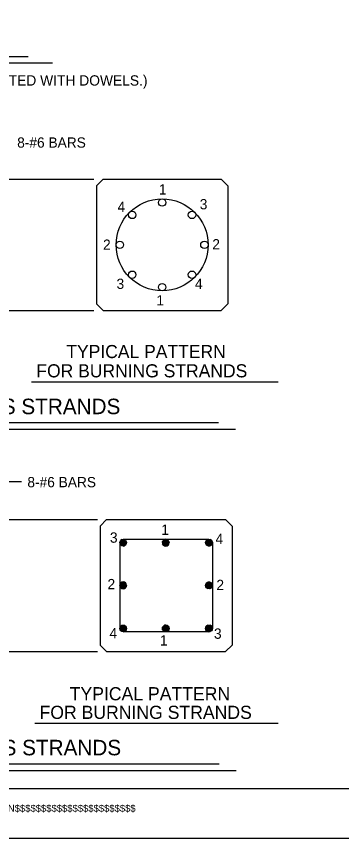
# Model space of a CAD drawing. Extents: x 0 to 22, y 0 to 16.8.
# Drawn here: x 8.01 to 10.63, y 0 to 6.63 of the extents above; entities that cross this region are included whole.
import ezdxf

# ---------------------------------------------------------------- set-up
doc = ezdxf.new("R2010")
doc.units = 0
for name, color, linetype in [('Dimension Lines', 7, 'Continuous'), ('Plan Sheet', 7, 'Continuous'), ('Plot Label', 7, 'Continuous'), ('Plot Shape', 7, 'Continuous'), ('Rebar Lines', 7, 'Continuous'), ('sub prestressed concrete pile lines', 7, 'Continuous'), ('Subtitle Text', 7, 'Continuous'), ('Text', 7, 'Continuous'), ('Title Text', 7, 'Continuous')]:
    doc.layers.add(name, color=color, linetype=linetype)

msp = doc.modelspace()

# ---------------------------------------------------------------- linework, layer by layer
at = {"layer": 'Dimension Lines'}
for p, q in [((7.5879, 5.3196), (8.6343, 5.3196)), ((7.5879, 4.2596), (8.6343, 4.2596)), ((7.61, 2.5745), (8.663, 2.5745)), ((7.61, 1.5079), (8.663, 1.5079))]:
    msp.add_line(p, q, dxfattribs=at)
msp.add_lwpolyline([(7.4526, 2.7599), (7.831, 2.8806), (8.0493, 2.8806)], dxfattribs=at)
at = {"layer": 'Plan Sheet'}
msp.add_line((0.7027, 0.4041), (22.0363, 0.4041), dxfattribs=at)
at = {"layer": 'Plot Shape'}
msp.add_lwpolyline([(0, 14.6667), (22.0421, 14.6667), (22.0421, 0), (0, 0)], close=True, dxfattribs=at)
at = {"layer": 'Rebar Lines'}
for p, q in [((8.8699, 2.4145), (9.5622, 2.4145)), ((8.8428, 2.387), (8.8428, 1.6948)), ((9.5895, 2.387), (9.5895, 1.6948)), ((9.5622, 1.6679), (8.8699, 1.6679))]:
    msp.add_line(p, q, dxfattribs=at)
for points in [[(8.8699, 2.4144), (8.8804, 2.4123), (8.8893, 2.4064), (8.8952, 2.3975), (8.8973, 2.387), (8.8952, 2.3766), (8.8893, 2.3677), (8.8804, 2.3618), (8.8699, 2.3597), (8.8595, 2.3618), (8.8506, 2.3677), (8.8446, 2.3765), (8.8425, 2.387), (8.8446, 2.3975), (8.8505, 2.4064), (8.8594, 2.4123), (8.8699, 2.4144), (8.8699, 2.387), (8.8699, 2.3597), (8.8804, 2.3618), (8.8699, 2.387), (8.8893, 2.3677), (8.8952, 2.3766), (8.8699, 2.387), (8.8973, 2.387), (8.8952, 2.3975), (8.8699, 2.387), (8.8893, 2.4064), (8.8804, 2.4123), (8.8699, 2.387), (8.8594, 2.4123), (8.8505, 2.4064), (8.8699, 2.387), (8.8446, 2.3975), (8.8425, 2.387), (8.8699, 2.387), (8.8446, 2.3765), (8.8506, 2.3677), (8.8699, 2.387), (8.8595, 2.3618)], [(9.2135, 2.4144), (9.2031, 2.4123), (9.1942, 2.4064), (9.1882, 2.3975), (9.1861, 2.387), (9.1882, 2.3766), (9.1942, 2.3677), (9.203, 2.3618), (9.2135, 2.3597), (9.224, 2.3618), (9.2329, 2.3677), (9.2388, 2.3765), (9.2409, 2.387), (9.2388, 2.3975), (9.2329, 2.4064), (9.224, 2.4123), (9.2135, 2.4144), (9.2135, 2.387), (9.2135, 2.3597), (9.203, 2.3618), (9.2135, 2.387), (9.1942, 2.3677), (9.1882, 2.3766), (9.2135, 2.387), (9.1861, 2.387), (9.1882, 2.3975), (9.2135, 2.387), (9.1942, 2.4064), (9.2031, 2.4123), (9.2135, 2.387), (9.224, 2.4123), (9.2329, 2.4064), (9.2135, 2.387), (9.2388, 2.3975), (9.2409, 2.387), (9.2135, 2.387), (9.2388, 2.3765), (9.2329, 2.3677), (9.2135, 2.387), (9.224, 2.3618)], [(9.5622, 2.4144), (9.5726, 2.4123), (9.5815, 2.4064), (9.5875, 2.3975), (9.5895, 2.387), (9.5875, 2.3766), (9.5815, 2.3677), (9.5726, 2.3618), (9.5622, 2.3597), (9.5517, 2.3618), (9.5428, 2.3677), (9.5368, 2.3765), (9.5347, 2.387), (9.5368, 2.3975), (9.5428, 2.4064), (9.5516, 2.4123), (9.5622, 2.4144), (9.5622, 2.387), (9.5622, 2.3597), (9.5726, 2.3618), (9.5622, 2.387), (9.5815, 2.3677), (9.5875, 2.3766), (9.5622, 2.387), (9.5895, 2.387), (9.5875, 2.3975), (9.5622, 2.387), (9.5815, 2.4064), (9.5726, 2.4123), (9.5622, 2.387), (9.5516, 2.4123), (9.5428, 2.4064), (9.5622, 2.387), (9.5368, 2.3975), (9.5347, 2.387), (9.5622, 2.387), (9.5368, 2.3765), (9.5428, 2.3677), (9.5622, 2.387), (9.5517, 2.3618)], [(8.8699, 2.0149), (8.8804, 2.0169), (8.8893, 2.0229), (8.8952, 2.0318), (8.8973, 2.0423), (8.8952, 2.0527), (8.8893, 2.0616), (8.8804, 2.0675), (8.8699, 2.0696), (8.8595, 2.0675), (8.8506, 2.0616), (8.8446, 2.0527), (8.8425, 2.0423), (8.8446, 2.0318), (8.8505, 2.0229), (8.8594, 2.0169), (8.8699, 2.0149), (8.8699, 2.0423), (8.8699, 2.0696), (8.8804, 2.0675), (8.8699, 2.0423), (8.8893, 2.0616), (8.8952, 2.0527), (8.8699, 2.0423), (8.8973, 2.0423), (8.8952, 2.0318), (8.8699, 2.0423), (8.8893, 2.0229), (8.8804, 2.0169), (8.8699, 2.0423), (8.8594, 2.0169), (8.8505, 2.0229), (8.8699, 2.0423), (8.8446, 2.0318), (8.8425, 2.0423), (8.8699, 2.0423), (8.8446, 2.0527), (8.8506, 2.0616), (8.8699, 2.0423), (8.8595, 2.0675)], [(9.5625, 2.0149), (9.5521, 2.0169), (9.5432, 2.0229), (9.5372, 2.0318), (9.5351, 2.0423), (9.5372, 2.0527), (9.5432, 2.0616), (9.552, 2.0675), (9.5625, 2.0696), (9.573, 2.0675), (9.5819, 2.0616), (9.5878, 2.0527), (9.5899, 2.0423), (9.5878, 2.0318), (9.5819, 2.0229), (9.573, 2.0169), (9.5625, 2.0149), (9.5625, 2.0423), (9.5625, 2.0696), (9.552, 2.0675), (9.5625, 2.0423), (9.5432, 2.0616), (9.5372, 2.0527), (9.5625, 2.0423), (9.5351, 2.0423), (9.5372, 2.0318), (9.5625, 2.0423), (9.5432, 2.0229), (9.5521, 2.0169), (9.5625, 2.0423), (9.573, 2.0169), (9.5819, 2.0229), (9.5625, 2.0423), (9.5878, 2.0318), (9.5899, 2.0423), (9.5625, 2.0423), (9.5878, 2.0527), (9.5819, 2.0616), (9.5625, 2.0423), (9.573, 2.0675)], [(8.8699, 1.7222), (8.8804, 1.7201), (8.8893, 1.7142), (8.8952, 1.7053), (8.8973, 1.6948), (8.8952, 1.6844), (8.8893, 1.6754), (8.8804, 1.6695), (8.8699, 1.6674), (8.8595, 1.6695), (8.8506, 1.6754), (8.8446, 1.6843), (8.8425, 1.6948), (8.8446, 1.7053), (8.8505, 1.7142), (8.8594, 1.7201), (8.8699, 1.7222), (8.8699, 1.6948), (8.8699, 1.6674), (8.8804, 1.6695), (8.8699, 1.6948), (8.8893, 1.6754), (8.8952, 1.6844), (8.8699, 1.6948), (8.8973, 1.6948), (8.8952, 1.7053), (8.8699, 1.6948), (8.8893, 1.7142), (8.8804, 1.7201), (8.8699, 1.6948), (8.8594, 1.7201), (8.8505, 1.7142), (8.8699, 1.6948), (8.8446, 1.7053), (8.8425, 1.6948), (8.8699, 1.6948), (8.8446, 1.6843), (8.8506, 1.6754), (8.8699, 1.6948), (8.8595, 1.6695)], [(9.2135, 1.6679), (9.2031, 1.6699), (9.1942, 1.6758), (9.1882, 1.6847), (9.1861, 1.6952), (9.1882, 1.7057), (9.1942, 1.7146), (9.203, 1.7205), (9.2135, 1.7226), (9.224, 1.7205), (9.2329, 1.7146), (9.2388, 1.7057), (9.2409, 1.6952), (9.2388, 1.6847), (9.2329, 1.6759), (9.224, 1.6699), (9.2135, 1.6679), (9.2135, 1.6952), (9.2135, 1.7226), (9.203, 1.7205), (9.2135, 1.6952), (9.1942, 1.7146), (9.1882, 1.7057), (9.2135, 1.6952), (9.1861, 1.6952), (9.1882, 1.6847), (9.2135, 1.6952), (9.1942, 1.6758), (9.2031, 1.6699), (9.2135, 1.6952), (9.224, 1.6699), (9.2329, 1.6759), (9.2135, 1.6952), (9.2388, 1.6847), (9.2409, 1.6952), (9.2135, 1.6952), (9.2388, 1.7057), (9.2329, 1.7146), (9.2135, 1.6952), (9.224, 1.7205)], [(9.5622, 1.7222), (9.5726, 1.7201), (9.5815, 1.7142), (9.5875, 1.7053), (9.5895, 1.6948), (9.5875, 1.6844), (9.5815, 1.6754), (9.5726, 1.6695), (9.5622, 1.6674), (9.5517, 1.6695), (9.5428, 1.6754), (9.5368, 1.6843), (9.5347, 1.6948), (9.5368, 1.7053), (9.5428, 1.7142), (9.5516, 1.7201), (9.5622, 1.7222), (9.5622, 1.6948), (9.5622, 1.6674), (9.5726, 1.6695), (9.5622, 1.6948), (9.5815, 1.6754), (9.5875, 1.6844), (9.5622, 1.6948), (9.5895, 1.6948), (9.5875, 1.7053), (9.5622, 1.6948), (9.5815, 1.7142), (9.5726, 1.7201), (9.5622, 1.6948), (9.5516, 1.7201), (9.5428, 1.7142), (9.5622, 1.6948), (9.5368, 1.7053), (9.5347, 1.6948), (9.5622, 1.6948), (9.5368, 1.6843), (9.5428, 1.6754), (9.5622, 1.6948), (9.5517, 1.6695)]]:
    msp.add_lwpolyline(points, dxfattribs=at)
for centre, radius in [((9.184, 4.7893), 0.371), ((9.184, 5.1304), 0.03), ((8.9429, 5.0305), 0.03), ((9.4252, 5.0305), 0.03), ((8.843, 4.7893), 0.03), ((9.5251, 4.7893), 0.03), ((8.9429, 4.5482), 0.03), ((9.4252, 4.5482), 0.03), ((9.184, 4.4483), 0.03)]:
    msp.add_circle(centre, radius, dxfattribs=at)
at = {"layer": 'sub prestressed concrete pile lines'}
for p, q in [((8.654, 5.2666), (8.707, 5.3196)), ((8.707, 5.3196), (9.661, 5.3196)), ((9.661, 5.3196), (9.714, 5.2666)), ((8.654, 5.2666), (8.654, 4.3126)), ((9.714, 5.2666), (9.714, 4.3126)), ((8.654, 4.3126), (8.707, 4.2596)), ((9.661, 4.2596), (9.714, 4.3126)), ((8.707, 4.2596), (9.661, 4.2596)), ((8.6828, 2.5212), (8.7362, 2.5745)), ((8.6828, 2.5212), (8.6828, 1.5612)), ((8.7362, 2.5745), (9.6962, 2.5745)), ((9.6962, 2.5745), (9.7495, 2.5212)), ((9.7495, 2.5212), (9.7495, 1.5612)), ((8.6828, 1.5612), (8.7362, 1.5079)), ((9.6962, 1.5079), (9.7495, 1.5612)), ((8.7362, 1.5079), (9.6962, 1.5079))]:
    msp.add_line(p, q, dxfattribs=at)
at = {"layer": 'Subtitle Text'}
for p, q in [((8.1302, 3.6851), (10.1196, 3.6851)), ((8.1557, 0.9297), (10.1205, 0.9297))]:
    msp.add_line(p, q, dxfattribs=at)
at = {"layer": 'Title Text'}
for p, q in [((5.7822, 6.3094), (8.1042, 6.3094)), ((5.5858, 6.2573), (8.3007, 6.2573)), ((4.4313, 3.3554), (9.6386, 3.3554)), ((4.2686, 3.3011), (9.7757, 3.3011)), ((4.4377, 0.6036), (9.6449, 0.6036)), ((4.275, 0.5493), (9.7821, 0.5493))]:
    msp.add_line(p, q, dxfattribs=at)

# ---------------------------------------------------------------- texts
at = {"layer": 'Plot Label'}
msp.add_text('$$$$$$$$$$$$$$$$$$$$$$$DGN$$$$$$$$$$$$$$$$$$$$$$$', height=0.057038, dxfattribs=at).set_placement((6.8493, 0.2158))
at = {"layer": 'Subtitle Text'}
for s, height, p in [('TYPICAL PATTERN', 0.105586, (8.411, 3.8757)), ('FOR BURNING STRANDS', 0.105586, (8.1692, 3.7203)), ('TYPICAL PATTERN', 0.10625, (8.4383, 1.1151)), ('FOR BURNING STRANDS', 0.10625, (8.1949, 0.9651))]:
    msp.add_text(s, height=height, dxfattribs=at).set_placement(p)
at = {"layer": 'Text'}
msp.add_text("(AT THE CONTRACTOR'S OPTION, PILE BUILD-UP MAY BE CONSTRUCTED WITH DOWELS.)", height=0.083333, rotation=360, dxfattribs=at).set_placement((4.1725, 6.0738))
for s, height, p in [('8-#6 BARS', 0.08281, (8.0145, 5.5733)), ('1', 0.0828, (9.1578, 5.1949)), ('4', 0.0828, (8.8243, 5.0554)), ('3', 0.0828, (9.4878, 5.0755)), ('2', 0.0828, (8.7072, 4.7493)), ('2', 0.0828, (9.589, 4.7525)), ('3', 0.0828, (8.8162, 4.4338)), ('4', 0.0828, (9.449, 4.4334)), ('1', 0.0828, (9.1383, 4.3004)), ('8-#6 BARS', 0.08281, (8.0968, 2.8337)), ('1', 0.0833, (9.1768, 2.4499)), ('3', 0.0833, (8.7627, 2.3864)), ('4', 0.0833, (9.6152, 2.3766)), ('2', 0.0833, (8.7433, 2.0108)), ('2', 0.0833, (9.6218, 2.004)), ('4', 0.0833, (8.7594, 1.6147)), ('3', 0.0833, (9.6022, 1.6114)), ('1', 0.0833, (9.1659, 1.5566))]:
    msp.add_text(s, height=height, dxfattribs=at).set_placement(p)
at = {"layer": 'Title Text'}
for p in [(4.5482, 3.4232), (4.5545, 0.6714)]:
    msp.add_text('1/2\'\' OR 0.6" ~ GRADE 270 L.R. PRESTRESS STRANDS', height=0.125, dxfattribs=at).set_placement(p)

doc.saveas('drawing.dxf')
